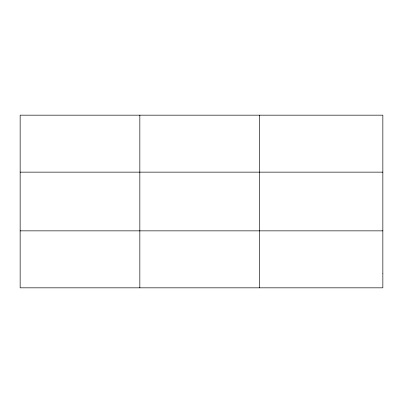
<?xml version="1.0" encoding="UTF-8"?>
<svg xmlns="http://www.w3.org/2000/svg" width="403" height="403" viewBox="0 0 403 403"><rect width="100%" height="100%" fill="white"/><g stroke="black" fill="none" stroke-linecap="round" stroke-linejoin="round"><path stroke-width="0.6" d="M139.841 115.167L139.841 287.833M259.532 115.167L259.532 287.833M20.15 172.146L382.85 172.146M20.15 230.854L382.85 230.854M382.85 273.587L382.85 287.833L20.15 287.833L20.15 115.167L382.85 115.167L382.85 273.587"/></g></svg>
